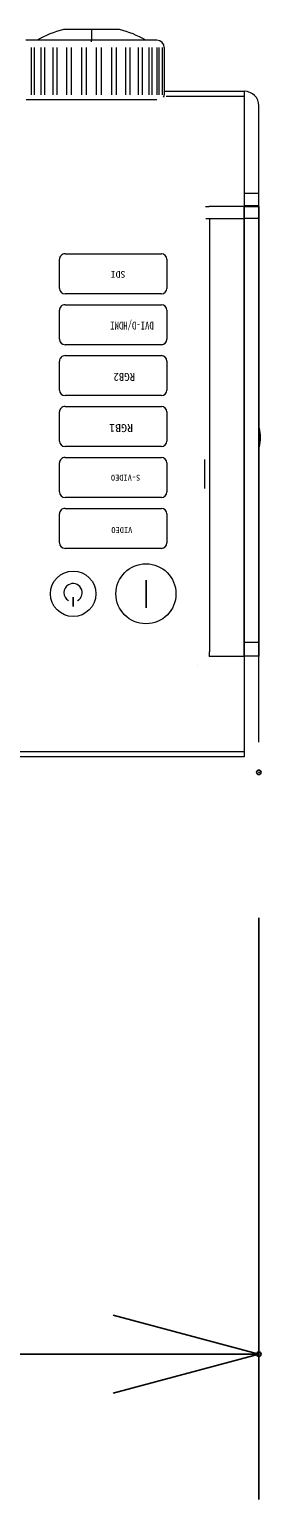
# Model space of a CAD drawing. Units: millimetres, scale not verified. Extents: x -63 to 62, y -57 to 57.
# Drawn here: x 35.91 to 39.09, y 4.14 to 24.35 of the extents above; entities that cross this region are included whole.
import ezdxf
from ezdxf.enums import TextEntityAlignment as Align

# ---------------------------------------------------------------- set-up
doc = ezdxf.new("R2010")
doc.units = ezdxf.units.MM
doc.header["$LTSCALE"] = 0.125
doc.header["$PDMODE"] = 32
doc.header["$PDSIZE"] = 0.0625
for name, color, linetype in [('0-0_0', 7, 'Continuous'), ('0-1_DEFPOINTS', 7, 'Continuous'), ('0-5_SUNPO', 7, 'Continuous')]:
    doc.layers.add(name, color=color, linetype=linetype)
doc.layers.add('0-4_GAIKEI', color=1, linetype='Continuous', lineweight=18)
doc.styles.add('ＭＳ ゴシック', font='')
doc.styles.get('ＭＳ ゴシック').set_extended_font_data('MS Gothic')

# ---------------------------------------------------------------- blocks, each defined once
blk = doc.blocks.new('_OPEN30')
at = {"layer": '0-0_0'}
blk.add_line((0, 0), (-1, 0), dxfattribs=at)
blk.add_lwpolyline([(-1, 0.26795), (0, 0), (-1, -0.26795)], dxfattribs=at)
blk = doc.blocks.new('D8')
at = {"layer": '0-1_DEFPOINTS'}
for p in [(40.0212, 10.2693), (40.0212, 2.2693)]:
    blk.add_point(p, dxfattribs=at)
at = {"layer": '0-5_SUNPO'}
for p, q in [((40.0212, 8.2693), (40.0212, 0.2693)), ((14.5962, 2.2693), (38.0212, 2.2693))]:
    blk.add_line(p, q, dxfattribs=at)
at = {"layer": '0-5_SUNPO', "xscale": 2, "yscale": 2}
blk.add_blockref('_OPEN30', (40.0212, 2.2693), dxfattribs=at)

msp = doc.modelspace()

# ---------------------------------------------------------------- linework, layer by layer
at = {"layer": '0-4_GAIKEI'}
for p, q in [((36.7629, 24.3517), (36.7629, 24.2017)), ((37.147, 24.3517), (37.147, 24.3517)), ((37.6629, 24.2017), (37.6629, 24.2017)), ((37.7629, 24.1017), (37.7629, 23.4517)), ((37.7623, 23.4517), (37.7629, 23.4517)), ((38.8629, 23.5017), (38.8629, 23.4275)), ((35.8671, 23.3867), (36.0165, 23.3867)), ((36.0165, 23.3867), (36.7629, 23.3867)), ((36.7629, 23.3867), (37.5093, 23.3867)), ((37.5093, 23.3867), (37.6589, 23.3867)), ((38.8629, 23.4274), (37.7914, 23.4274)), ((38.8629, 23.4275), (38.8629, 22.1017)), ((38.8629, 22.1017), (39.0629, 22.1017)), ((38.8629, 22.1017), (38.8629, 21.9275)), ((38.9829, 22.1018), (38.9829, 22.1017)), ((39.0029, 22.1017), (39.0028, 22.1019)), ((38.3319, 21.9161), (38.3822, 21.9161)), ((38.3857, 21.9161), (38.3822, 21.9161)), ((38.8617, 21.9161), (38.3857, 21.9161)), ((38.6589, 21.9162), (38.6589, 21.9161)), ((38.8617, 21.9161), (39.0617, 21.9161)), ((38.8629, 21.9275), (38.8629, 15.9208)), ((39.0629, 21.9275), (38.8629, 21.9275)), ((38.3359, 21.7518), (38.3859, 21.7518)), ((38.3859, 21.7518), (38.3859, 15.7911)), ((39.0617, 21.7518), (38.8617, 21.7518)), ((38.8617, 15.7352), (38.8617, 21.7518)), ((36.3992, 21.2661), (37.7242, 21.2661)), ((36.3242, 20.7911), (36.3242, 21.1911)), ((37.7992, 21.1911), (37.7992, 20.7911)), ((37.7242, 20.7161), (36.3992, 20.7161)), ((36.3242, 20.0911), (36.3242, 20.4911)), ((36.3992, 20.5661), (37.7242, 20.5661)), ((37.7992, 20.4911), (37.7992, 20.0911)), ((37.7242, 20.0161), (36.3992, 20.0161)), ((36.3992, 19.8661), (37.7242, 19.8661)), ((36.3242, 19.3911), (36.3242, 19.7911)), ((37.7992, 19.7911), (37.7992, 19.3911)), ((37.7242, 19.3161), (36.3992, 19.3161)), ((36.3242, 18.6911), (36.3242, 19.0911)), ((36.3992, 19.1661), (37.7242, 19.1661)), ((37.7992, 19.0911), (37.7992, 18.6911)), ((37.7242, 18.6161), (36.3992, 18.6161)), ((36.3992, 18.4661), (37.7242, 18.4661)), ((38.3217, 18.0393), (38.3217, 18.4393)), ((36.3242, 17.9911), (36.3242, 18.3911)), ((37.7992, 18.3911), (37.7992, 17.9911)), ((37.7242, 17.9161), (36.3992, 17.9161)), ((36.3242, 17.2911), (36.3242, 17.6911)), ((36.3992, 17.7661), (37.7242, 17.7661)), ((37.7992, 17.6911), (37.7992, 17.2911)), ((37.7242, 17.2161), (36.3992, 17.2161)), ((37.5092, 16.7803), (37.5092, 16.3964)), ((37.5097, 16.7803), (37.5097, 16.3964)), ((37.5102, 16.7803), (37.5102, 16.3964)), ((37.5107, 16.7803), (37.5107, 16.3964)), ((37.5112, 16.7803), (37.5112, 16.3964)), ((37.5117, 16.7803), (37.5117, 16.3964)), ((37.5122, 16.7803), (37.5122, 16.3964)), ((37.5127, 16.7803), (37.5127, 16.3964)), ((37.5132, 16.7803), (37.5132, 16.3964)), ((37.5137, 16.7803), (37.5137, 16.3964)), ((37.5142, 16.7803), (37.5142, 16.3964)), ((37.5147, 16.7803), (37.5147, 16.3964)), ((37.5152, 16.7803), (37.5152, 16.3964)), ((37.5157, 16.7803), (37.5157, 16.3964)), ((37.5162, 16.7803), (37.5162, 16.3964)), ((37.5167, 16.7803), (37.5167, 16.3964)), ((36.5076, 16.5454), (36.5076, 16.4188)), ((36.5081, 16.5454), (36.5081, 16.4188)), ((36.5086, 16.5454), (36.5086, 16.4188)), ((36.5091, 16.5454), (36.5091, 16.4188)), ((36.5096, 16.5454), (36.5096, 16.4188)), ((36.5101, 16.5454), (36.5101, 16.4188)), ((36.5106, 16.5454), (36.5106, 16.4188)), ((36.5111, 16.5454), (36.5111, 16.4188)), ((36.5116, 16.5454), (36.5116, 16.4188)), ((36.5121, 16.5454), (36.5121, 16.4188)), ((36.5126, 16.5454), (36.5126, 16.4188)), ((36.5131, 16.5454), (36.5131, 16.4188)), ((38.8629, 15.9208), (38.8629, 14.4209)), ((39.0629, 15.9208), (38.8629, 15.9208)), ((38.2237, 15.6027), (38.2242, 15.6031)), ((38.3807, 15.7352), (38.8617, 15.7352)), ((39.0617, 15.7352), (38.8617, 15.7352)), ((12.2617, 14.4209), (38.8629, 14.4209)), ((38.8629, 14.4209), (38.8629, 14.3517))]:
    msp.add_line(p, q, dxfattribs=at)
at = {"layer": '0-4_GAIKEI', "color": 7}
for p, q in [((35.9339, 24.1017), (35.9339, 23.4517)), ((35.9749, 24.1017), (35.9749, 23.4517)), ((36.0683, 24.1017), (36.0683, 23.4517)), ((36.1201, 23.4517), (36.1201, 24.1017)), ((36.233, 24.1017), (36.233, 23.4517)), ((36.2934, 23.4517), (36.2934, 24.1017)), ((36.4209, 24.1017), (36.4209, 23.4517)), ((36.4872, 23.4517), (36.4872, 24.1017)), ((36.6238, 24.1017), (36.6238, 23.4517)), ((36.6931, 23.4517), (36.6931, 24.1017)), ((36.7629, 24.1817), (36.7629, 24.2017)), ((36.8327, 23.4517), (36.8327, 24.1017)), ((36.902, 23.4517), (36.902, 24.1017)), ((37.0386, 24.1017), (37.0386, 23.4517)), ((37.1049, 23.4517), (37.1049, 24.1017)), ((37.2324, 24.1017), (37.2324, 23.4517)), ((37.2928, 23.4517), (37.2928, 24.1017)), ((37.4057, 24.1017), (37.4057, 23.4517)), ((37.4575, 24.1017), (37.4575, 23.4517)), ((37.5509, 24.1017), (37.5509, 23.4517)), ((37.5919, 24.1017), (37.5919, 23.4517)), ((37.6617, 24.1017), (37.6617, 23.4517)), ((37.6901, 24.1017), (37.6901, 23.4517)), ((37.7332, 24.1017), (37.7332, 23.4517)), ((37.7629, 23.5017), (38.8629, 23.5017)), ((39.0617, 21.9161), (39.0617, 21.7518)), ((39.0617, 21.7518), (39.0617, 15.7352)), ((38.8629, 14.3517), (12.2617, 14.3517))]:
    msp.add_line(p, q, dxfattribs=at)
at = {"layer": '0-4_GAIKEI'}
for points in [[(37.147, 24.3517), (36.7629, 24.3517), (36.3789, 24.3517)], [(37.6629, 24.2017), (36.7629, 24.2017), (35.8629, 24.2017)], [(38.3859, 21.7518), (38.8617, 21.7518), (38.8617, 21.9161)]]:
    msp.add_lwpolyline(points, dxfattribs=at)
at = {"layer": '0-4_GAIKEI', "color": 7}
for points in [[(39.0629, 22.1017), (39.0629, 23.2275), (39.0629, 23.3017)], [(39.0629, 14.5517), (39.0629, 14.6209), (39.0629, 15.9208), (39.0629, 21.9275), (39.0629, 22.1017)]]:
    msp.add_lwpolyline(points, dxfattribs=at)
at = {"layer": '0-4_GAIKEI'}
for centre, radius in [((37.5117, 16.5911), 0.4125), ((36.5117, 16.5911), 0.3125)]:
    msp.add_circle(centre, radius, dxfattribs=at)
for centre, radius, start, end in [((36.7629, 22.9017), 1.5, 104.83513, 119.92646), ((36.7629, 22.9017), 1.5, 60.07356, 75.16489), ((37.6629, 24.1017), 0.1, 0.00002, 90), ((37.7129, 23.4517), 0.05, 319.64067, 0.00002), ((36.3992, 21.1911), 0.075, 89.99996, 180), ((37.7242, 21.1911), 0.075, 359.99998, 89.99996), ((36.3992, 20.7911), 0.075, 180, 269.99998), ((37.7242, 20.7911), 0.075, 270, 359.99998), ((36.3992, 20.4911), 0.075, 89.99996, 180), ((37.7242, 20.4911), 0.075, 359.99998, 89.99996), ((36.3992, 20.0911), 0.075, 180, 269.99998), ((37.7242, 20.0911), 0.075, 270, 359.99998), ((36.3992, 19.7911), 0.075, 89.99996, 180), ((37.7242, 19.7911), 0.075, 359.99998, 89.99996), ((36.3992, 19.3911), 0.075, 180, 269.99998), ((37.7242, 19.3911), 0.075, 270, 359.99998), ((36.3992, 19.0911), 0.075, 89.99996, 180), ((37.7242, 19.0911), 0.075, 359.99998, 89.99996), ((38.5664, 18.7393), 0.5203, 359.99998, 14.39403), ((36.3992, 18.6911), 0.075, 180, 269.99998), ((37.7242, 18.6911), 0.075, 270, 359.99998), ((38.5664, 18.7393), 0.5203, 345.6055, 359.99998), ((36.3992, 18.3911), 0.075, 89.99996, 180), ((37.7242, 18.3911), 0.075, 359.99998, 89.99996), ((36.3992, 17.9911), 0.075, 180, 269.99998), ((37.7242, 17.9911), 0.075, 270, 359.99998), ((36.3992, 17.6911), 0.075, 89.99996, 180), ((37.7242, 17.6911), 0.075, 359.99998, 89.99996), ((36.3992, 17.2911), 0.075, 180, 269.99998), ((37.7242, 17.2911), 0.075, 270, 359.99998), ((36.5102, 16.6069), 0.125, 120, 240), ((36.5102, 16.6069), 0.125, 300, 120), ((38.0824, 15.7911), 0.3035, 349.39352, 359.99998)]:
    msp.add_arc(centre, radius, start, end, dxfattribs=at)
at = {"layer": '0-4_GAIKEI', "color": 7}
msp.add_arc((38.8629, 23.3017), 0.2, 0.00608, 90, dxfattribs=at)

# ---------------------------------------------------------------- block references
at = {"layer": '0-5_SUNPO'}
msp.add_blockref('D8', (-0.9583, 3.8674), dxfattribs=at)

# ---------------------------------------------------------------- texts
at = {"layer": '0-4_GAIKEI', "color": 7, "style": 'ＭＳ ゴシック'}
for s, height, width, p in [('SDI', 0.09164, 1.1, (37.2307, 21.0558)), ('DVI-D/HDMI', 0.11, 0.8, (37.6189, 20.3676)), ('RGB1', 0.11, 1.1, (37.3347, 18.9573))]:
    msp.add_text(s, height=height, rotation=180, dxfattribs=dict(at, width=width)).set_placement(p, align=Align.BOTTOM_LEFT)
for s, height, p in [('RGB2', 0.11, (37.3634, 19.6605)), ('S-VIDEO', 0.08065, (37.4336, 18.2518)), ('VIDEO', 0.08065, (37.3241, 17.5319))]:
    msp.add_text(s, height=height, rotation=180, dxfattribs=at).set_placement(p, align=Align.BOTTOM_LEFT)

doc.saveas('drawing.dxf')
